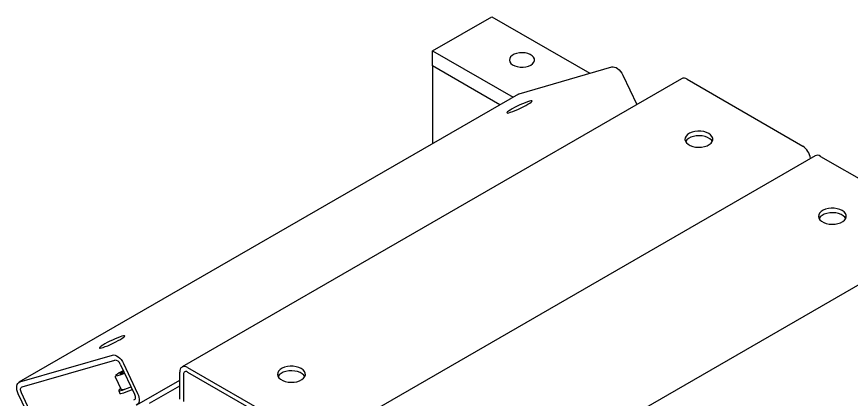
# Model space of a CAD drawing. Header units: millimetres. Extents: x 0 to 11880, y 0 to 8400.
# Drawn here: x 1441 to 1890, y 2774.4 to 2980.4 of the extents above; entities that cross this region are included whole.
import ezdxf

# ---------------------------------------------------------------- set-up
doc = ezdxf.new("R2010")
doc.units = ezdxf.units.MM
doc.header["$LTSCALE"] = 20

msp = doc.modelspace()

# ---------------------------------------------------------------- linework, layer by layer
at = {"color": 7, "linetype": 'Continuous', "lineweight": 25}
for p, q in [((1664.71, 2962), (1696.53, 2980.37)), ((1696.53, 2980.37), (1749.34, 2949.88)), ((1664.71, 2953.83), (1664.71, 2962)), ((1664.71, 2962), (1707.98, 2937.02)), ((1664.71, 2953.83), (1664.71, 2912.04)), ((1700.91, 2932.94), (1664.71, 2953.83)), ((1711.35, 2938.9), (1761.12, 2953.29)), ((1798.61, 2946.95), (1529.91, 2791.83)), ((1767.06, 2948.88), (1774.54, 2933.05)), ((1801.61, 2946.65), (1863.84, 2910.73)), ((1710.89, 2938.7), (1442.19, 2783.59)), ((1710.89, 2938.7), (1711.35, 2938.9)), ((1870.45, 2905.48), (1601.75, 2750.36)), ((1873.45, 2905.18), (1935.68, 2869.26)), ((1942.3, 2864), (1698.19, 2723.08)), ((1442.65, 2783.78), (1492.42, 2798.17)), ((1443.92, 2781.08), (1493.69, 2795.48)), ((1496.66, 2793.27), (1504.3, 2777.11)), ((1498.36, 2793.76), (1506, 2777.6)), ((1497.68, 2789.06), (1496.52, 2788.1)), ((1496.52, 2788.1), (1498.51, 2788.68)), ((1497.68, 2789.06), (1498.47, 2789.45)), ((1497.93, 2788.51), (1497.68, 2789.06)), ((1498.77, 2788.81), (1498.51, 2788.68)), ((1528.67, 2774.39), (1528.67, 2789.09)), ((1532.91, 2791.54), (1595.14, 2755.62)), ((1532.91, 2789.09), (1595.14, 2753.17)), ((1493.96, 2786.5), (1497.19, 2779.67)), ((1505.6, 2771.42), (1528.67, 2784.73)), ((1530.79, 2773.16), (1530.79, 2787.86)), ((1512.36, 2772.29), (1528.67, 2781.7)), ((1449.44, 2761.24), (1441.8, 2777.41)), ((1451.14, 2761.73), (1443.5, 2777.9)), ((1495.83, 2779.03), (1496.51, 2777.59))]:
    msp.add_line(p, q, dxfattribs=at)
at = {"color": 7, "linetype": 'Continuous', "lineweight": 25, "flags": 128}
for points in [[(1717.57, 2954.34), (1718.54, 2955.05), (1719.2, 2955.87), (1719.52, 2956.76), (1719.48, 2957.66), (1719.07, 2958.54), (1718.33, 2959.33), (1717.28, 2960.01), (1716, 2960.53), (1714.54, 2960.86), (1712.99, 2960.99), (1711.43, 2960.91), (1709.94, 2960.63), (1708.61, 2960.15), (1707.5, 2959.52), (1706.68, 2958.75), (1706.19, 2957.89), (1706.05, 2956.98), (1706.28, 2956.09), (1706.86, 2955.25), (1707.75, 2954.51), (1708.92, 2953.91), (1710.3, 2953.48), (1711.82, 2953.24), (1713.38, 2953.22), (1714.92, 2953.4), (1716.34, 2953.78), (1717.57, 2954.34)], [(1761.12, 2953.29), (1761.83, 2953.38), (1762.61, 2953.25), (1763.43, 2952.93), (1764.27, 2952.4), (1765.07, 2951.71), (1765.83, 2950.87), (1766.5, 2949.91), (1767.06, 2948.88)], [(1716.79, 2934.87), (1715.75, 2934.53), (1714.52, 2934.07), (1713.14, 2933.5), (1711.69, 2932.85), (1710.22, 2932.16), (1708.82, 2931.44), (1707.54, 2930.75), (1706.44, 2930.1), (1705.58, 2929.53), (1705, 2929.07), (1704.72, 2928.74), (1704.75, 2928.55), (1705.11, 2928.51), (1705.75, 2928.63), (1706.67, 2928.89), (1707.81, 2929.3), (1709.13, 2929.81), (1710.55, 2930.43), (1712.02, 2931.1), (1713.46, 2931.81), (1714.81, 2932.52), (1716.01, 2933.2), (1716.99, 2933.81), (1717.72, 2934.32), (1718.15, 2934.72), (1718.27, 2934.98), (1718.08, 2935.1), (1717.58, 2935.06), (1716.79, 2934.87)], [(1813.28, 2917.47), (1812.01, 2918.05), (1810.56, 2918.47), (1808.99, 2918.7), (1807.37, 2918.72), (1805.77, 2918.55), (1804.28, 2918.18), (1802.97, 2917.63), (1801.88, 2916.93), (1801.09, 2916.12), (1800.61, 2915.22), (1800.48, 2914.29), (1800.7, 2913.36), (1801.26, 2912.48), (1802.13, 2911.69), (1803.28, 2911.03), (1804.64, 2910.53), (1806.17, 2910.2), (1807.77, 2910.08), (1809.39, 2910.15), (1810.94, 2910.43), (1812.35, 2910.89), (1813.56, 2911.52), (1814.5, 2912.28), (1815.14, 2913.14), (1815.45, 2914.06), (1815.41, 2914.99), (1815.02, 2915.9), (1814.29, 2916.74), (1813.28, 2917.47)], [(1815.17, 2913.18), (1814.69, 2913.88), (1813.82, 2914.67), (1812.67, 2915.33), (1811.31, 2915.84), (1809.79, 2916.16), (1808.18, 2916.29), (1806.56, 2916.21), (1805.01, 2915.93), (1803.6, 2915.47), (1802.39, 2914.85), (1801.45, 2914.09), (1800.81, 2913.23), (1800.78, 2913.18)], [(1885.12, 2875.99), (1883.86, 2876.58), (1882.4, 2877), (1880.83, 2877.22), (1879.21, 2877.25), (1877.62, 2877.07), (1876.13, 2876.7), (1874.81, 2876.16), (1873.73, 2875.46), (1872.93, 2874.64), (1872.45, 2873.75), (1872.32, 2872.82), (1872.54, 2871.89), (1873.1, 2871.01), (1873.97, 2870.22), (1875.12, 2869.56), (1876.48, 2869.05), (1878.01, 2868.73), (1879.61, 2868.6), (1881.23, 2868.68), (1882.78, 2868.96), (1884.19, 2869.42), (1885.4, 2870.04), (1886.35, 2870.8), (1886.99, 2871.66), (1887.29, 2872.58), (1887.25, 2873.52), (1886.86, 2874.43), (1886.14, 2875.26), (1885.12, 2875.99)], [(1887.01, 2871.71), (1886.54, 2872.41), (1885.66, 2873.2), (1884.52, 2873.86), (1883.15, 2874.36), (1881.63, 2874.69), (1880.02, 2874.81), (1878.4, 2874.74), (1876.85, 2874.46), (1875.44, 2874), (1874.23, 2873.37), (1873.29, 2872.61), (1872.65, 2871.75), (1872.62, 2871.71)], [(1497.59, 2808.32), (1496.55, 2807.99), (1495.31, 2807.53), (1493.94, 2806.96), (1492.48, 2806.31), (1491.02, 2805.61), (1489.61, 2804.9), (1488.33, 2804.2), (1487.24, 2803.56), (1486.38, 2802.99), (1485.8, 2802.53), (1485.52, 2802.2), (1485.55, 2802.01), (1485.9, 2801.97), (1486.55, 2802.09), (1487.47, 2802.35), (1488.61, 2802.75), (1489.93, 2803.27), (1491.35, 2803.88), (1492.82, 2804.56), (1494.26, 2805.27), (1495.61, 2805.98), (1496.81, 2806.65), (1497.79, 2807.26), (1498.51, 2807.78), (1498.95, 2808.18), (1499.07, 2808.44), (1498.88, 2808.56), (1498.37, 2808.52), (1497.59, 2808.32)], [(1492.42, 2798.17), (1493.13, 2798.26), (1493.91, 2798.14), (1494.73, 2797.81), (1495.56, 2797.29), (1496.37, 2796.59), (1497.13, 2795.75), (1497.8, 2794.8), (1498.36, 2793.76)], [(1594.08, 2790.92), (1592.81, 2791.51), (1591.36, 2791.93), (1589.78, 2792.15), (1588.16, 2792.18), (1586.57, 2792), (1585.08, 2791.63), (1583.76, 2791.09), (1582.68, 2790.39), (1581.88, 2789.57), (1581.41, 2788.68), (1581.27, 2787.75), (1581.49, 2786.82), (1582.05, 2785.94), (1582.93, 2785.15), (1584.07, 2784.49), (1585.44, 2783.98), (1586.96, 2783.66), (1588.57, 2783.54), (1590.19, 2783.61), (1591.74, 2783.89), (1593.15, 2784.35), (1594.35, 2784.97), (1595.3, 2785.73), (1595.94, 2786.59), (1596.25, 2787.51), (1596.2, 2788.45), (1595.81, 2789.36), (1595.09, 2790.2), (1594.08, 2790.92)], [(1595.97, 2786.64), (1595.49, 2787.34), (1594.62, 2788.13), (1593.47, 2788.79), (1592.1, 2789.29), (1590.58, 2789.62), (1588.98, 2789.74), (1587.36, 2789.67), (1585.81, 2789.39), (1584.4, 2788.93), (1583.19, 2788.31), (1582.24, 2787.54), (1581.6, 2786.68), (1581.58, 2786.64)], [(1441.8, 2777.41), (1441.37, 2778.48), (1441.08, 2779.54), (1440.96, 2780.57), (1440.99, 2781.51), (1441.19, 2782.32), (1441.54, 2782.99), (1442.03, 2783.48), (1442.65, 2783.78)], [(1443.5, 2777.9), (1443.28, 2778.43), (1443.14, 2778.97), (1443.08, 2779.48), (1443.09, 2779.95), (1443.19, 2780.36), (1443.37, 2780.69), (1443.61, 2780.94), (1443.92, 2781.08)], [(1496.96, 2780.16), (1496.76, 2780.03), (1496.14, 2779.53), (1495.84, 2779.18), (1495.88, 2778.98), (1496.26, 2778.94), (1496.95, 2779.06), (1497.93, 2779.34), (1499.15, 2779.77), (1500.55, 2780.33), (1502.07, 2780.98), (1502.4, 2781.13)], [(1496.51, 2777.59), (1496.56, 2777.54), (1496.94, 2777.5), (1497.63, 2777.62), (1498.61, 2777.91), (1499.82, 2778.34), (1501.23, 2778.89), (1502.75, 2779.54), (1503.08, 2779.69)], [(1497.19, 2779.67), (1497.2, 2779.65), (1497.49, 2779.59), (1498.07, 2779.69), (1498.71, 2779.87)], [(1504.3, 2777.11), (1504.52, 2776.57), (1504.66, 2776.04), (1504.72, 2775.53), (1504.71, 2775.06), (1504.61, 2774.65), (1504.43, 2774.32), (1504.18, 2774.07), (1503.88, 2773.92)], [(1506, 2777.6), (1506.43, 2776.53), (1506.71, 2775.46), (1506.84, 2774.44), (1506.81, 2773.5), (1506.61, 2772.68), (1506.26, 2772.01), (1505.76, 2771.52), (1505.15, 2771.23)]]:
    msp.add_lwpolyline(points, dxfattribs=at)
at = {"color": 7, "linetype": 'Continuous', "lineweight": 25}
for centre, radius, start, end in [((1799.85, 2944.2), 3.02, 54.3824, 114.3071), ((1858.76, 2902.87), 9.36, 7.4462, 57.1407), ((1871.7, 2902.73), 3.02, 54.3824, 114.3071), ((1493.67, 2792.34), 3.14, 17.3223, 89.5278), ((1504.25, 2775.8), 15.17, 113.0072, 131.727), ((1492.11, 2801.53), 14.69, 278.1431, 297.6087), ((1531.25, 2789.51), 2.62, 50.7967, 189.214), ((1532.08, 2788.07), 1.31, 50.7967, 189.214)]:
    msp.add_arc(centre, radius, start, end, dxfattribs=at)
msp.add_open_spline([(1493.97, 2786.89), (1493.93, 2786.82), (1493.87, 2786.7), (1493.96, 2786.55), (1494, 2786.5)], degree=3, knots=[0, 0, 0, 0, 0.618094, 1, 1, 1, 1], dxfattribs=at)

doc.saveas('drawing.dxf')
